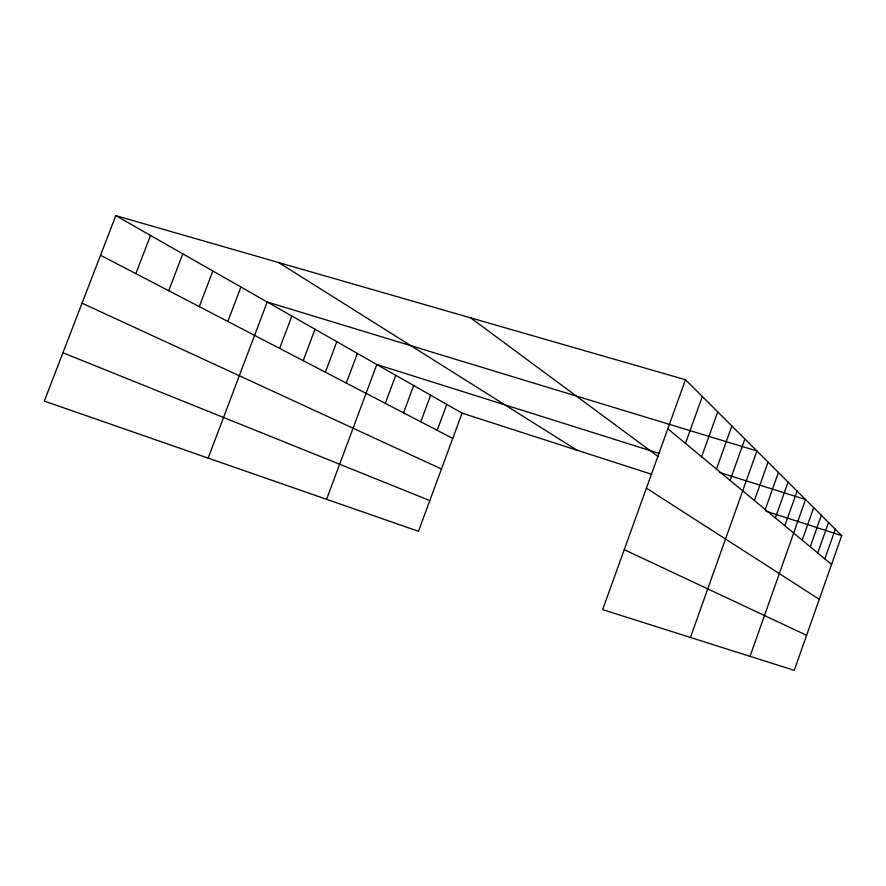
<?xml version="1.0" encoding="UTF-8"?>
<svg xmlns="http://www.w3.org/2000/svg" width="886" height="886" viewBox="0 0 886 886"><rect width="100%" height="100%" fill="white"/><g stroke="black" fill="none" stroke-linecap="round" stroke-linejoin="round"><path stroke-width="1.33" d="M810.225 546.762L821.344 515.287M817.756 553.008L828.532 522.463M824.855 558.889L835.31 529.219M685.487 379.729L841.7 535.598L794.266 670.359L602.635 609.623L685.487 379.729L115.8 215.641L44.3 401.07L418.491 531.29L462.071 413.131L115.8 215.641M775.372 517.889L788.075 482.095M784.819 525.719L797.09 491.088M750.032 656.338L805.54 499.516L719.399 472.393M802.207 540.128L813.691 507.645M690.427 637.455L756.91 450.985L267.207 301.993L208.166 458.095M754.396 500.512L768.062 462.115M765.249 509.505L778.417 472.459M701.623 456.788L717.726 411.901M716.453 469.071L731.858 426M730.097 480.378L744.882 438.991M685.476 443.41L702.332 396.529M420.795 421.814L430.651 395.211M437.175 430.33L446.754 404.404M385.321 403.363L395.754 375.31M403.54 412.843L413.673 385.532M346.304 383.073L357.39 353.425M326.569 499.294L376.827 364.511L659.007 453.377M303.2 360.657L315.006 329.26M325.383 372.198L336.813 341.697M279.644 348.408L291.848 316.047M227.846 321.474L240.926 287.009M199.284 306.622L212.85 270.994M168.705 290.708L182.793 253.85M135.868 273.63L150.52 235.443M462.071 413.131L651.642 474.287M765.725 511.089L841.7 535.598M62.928 352.761L429.821 500.568M82.044 303.189L441.461 468.993M624.242 549.663L806.603 635.306M100.528 255.257L452.735 438.426M278.725 262.566L577.007 450.21M646.403 488.175L819.284 599.29M470.599 317.83L658.287 456.678M667.811 428.769L831.544 564.437"/></g></svg>
